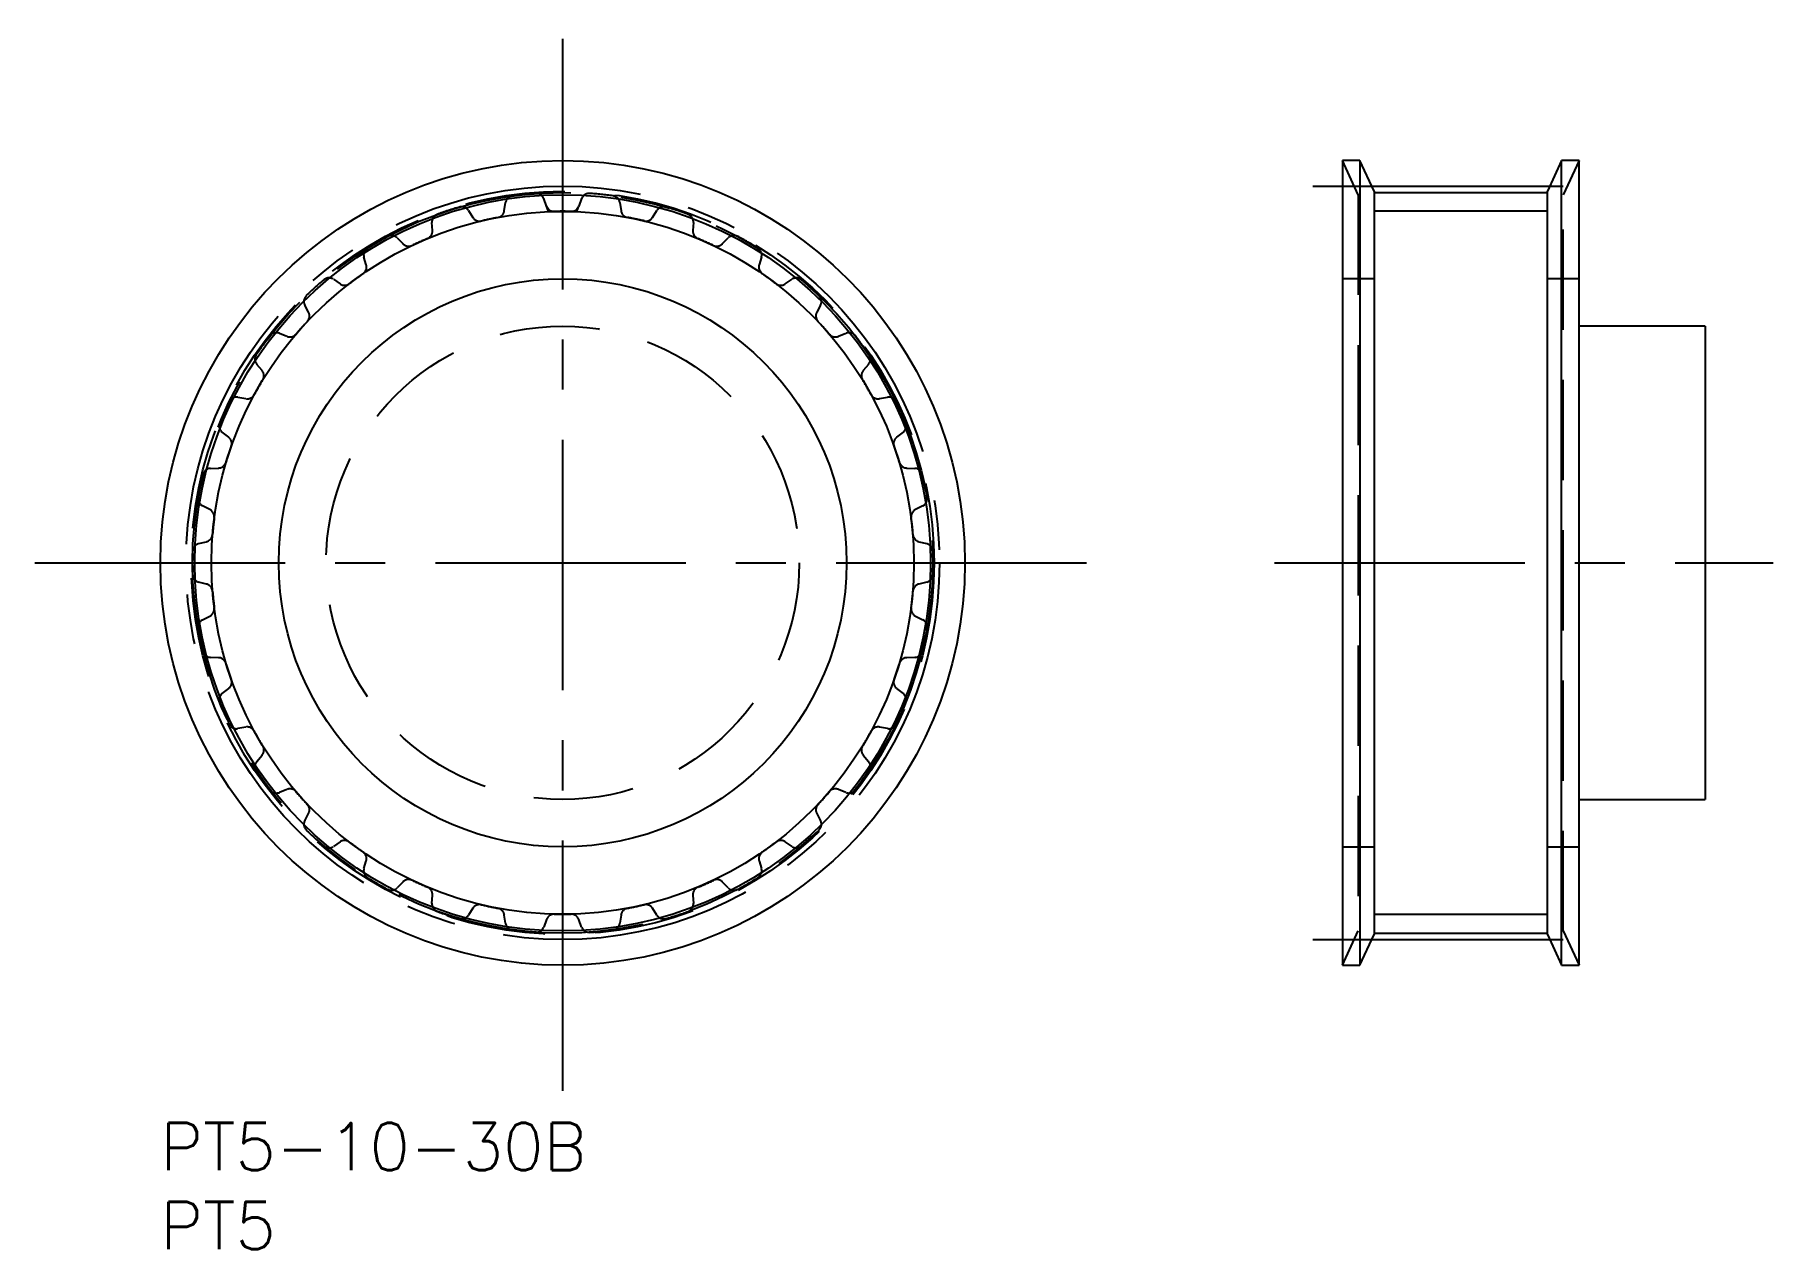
# Model space of a CAD drawing. Extents: x -8 to 102, y -8 to 69.
import ezdxf

# ---------------------------------------------------------------- set-up
doc = ezdxf.new("R2010")
doc.units = 0
doc.header["$LTSCALE"] = 0.5
for name, pattern in [('CENTER', [50.8, 31.75, -6.35, 6.35, -6.35]), ('DASHED', [19.05, 12.7, -6.35]), ('PHANTOM', [63.5, 31.75, -6.35, 6.35, -6.35, 6.35, -6.35])]:
    doc.linetypes.add(name, pattern=pattern)
for name, color, linetype in [('MSM_CENTER', 1, 'CENTER'), ('MSM_CONTINUOUS', 7, 'CONTINUOUS'), ('MSM_DASHED', 4, 'DASHED'), ('MSM_IMAGINARY', 6, 'PHANTOM'), ('MSM_NARROW', 5, 'CONTINUOUS'), ('MSM_PART_NUMBER', 7, 'CONTINUOUS')]:
    doc.layers.add(name, color=color, linetype=linetype)
doc.styles.get("Standard").update_dxf_attribs({"font": 'txt.shx', "height": 3, "bigfont": 'bigfont.shx'})

msp = doc.modelspace()

# ---------------------------------------------------------------- linework, layer by layer
at = {"layer": 'MSM_CENTER'}
for p, q in [((25.5, 2.03), (25.5, 68.97)), ((73.06, 59.38), (91.81, 59.38)), ((-7.97, 35.5), (58.97, 35.5)), ((70.62, 35.5), (102.25, 35.5)), ((73.06, 11.62), (91.81, 11.62))]:
    msp.add_line(p, q, dxfattribs=at)
msp.add_circle((25.5, 35.5), 23.88, dxfattribs=at)
at = {"layer": 'MSM_CONTINUOUS'}
for p, q in [((76.04, 61), (74.94, 61)), ((74.94, 61), (74.94, 10)), ((76.94, 59.05), (76.04, 61)), ((76.04, 61), (76.04, 10)), ((88.83, 61), (87.94, 59.05)), ((89.94, 61), (88.83, 61)), ((88.83, 10), (88.83, 61)), ((89.94, 10), (89.94, 61)), ((76.94, 59.05), (76.94, 11.95)), ((76.94, 58.97), (87.94, 58.97)), ((87.94, 11.95), (87.94, 59.05)), ((97.94, 50.5), (89.94, 50.5)), ((97.94, 50.5), (97.94, 20.5)), ((89.94, 20.5), (97.94, 20.5)), ((76.04, 10), (76.94, 11.95)), ((76.94, 12.03), (87.94, 12.03)), ((87.94, 11.95), (88.83, 10)), ((74.94, 10), (76.04, 10)), ((88.83, 10), (89.94, 10))]:
    msp.add_line(p, q, dxfattribs=at)
for radius in [25.5, 23.33, 18]:
    msp.add_circle((25.5, 35.5), radius, dxfattribs=at)
at = {"layer": 'MSM_DASHED'}
for p, q in [((75.94, 58.83), (74.94, 61)), ((89.94, 61), (88.94, 58.83)), ((24.48, 58.1), (24.3, 58.59)), ((26.7, 58.59), (26.52, 58.1)), ((75.94, 58.83), (75.94, 12.17)), ((88.94, 12.17), (88.94, 58.83)), ((19.53, 57.83), (19.8, 57.39)), ((21.8, 57.82), (21.88, 58.33)), ((29.12, 58.33), (29.2, 57.82)), ((31.2, 57.39), (31.47, 57.83)), ((17.24, 56.56), (17.21, 57.08)), ((33.79, 57.08), (33.76, 56.56)), ((15.01, 56.1), (15.37, 55.73)), ((35.63, 55.73), (35.99, 56.1)), ((13.05, 54.38), (12.9, 54.88)), ((38.1, 54.88), (37.95, 54.38)), ((10.96, 53.47), (11.39, 53.18)), ((39.61, 53.18), (40.04, 53.47)), ((76.94, 53.5), (74.94, 53.5)), ((89.94, 53.5), (87.94, 53.5)), ((9.39, 51.38), (9.15, 51.84)), ((41.85, 51.84), (41.61, 51.38)), ((7.54, 50.05), (8.02, 49.86)), ((42.98, 49.86), (43.46, 50.05)), ((6.44, 47.69), (6.11, 48.08)), ((44.89, 48.08), (44.56, 47.69)), ((4.91, 46), (5.42, 45.91)), ((45.58, 45.91), (46.09, 46)), ((4.33, 43.46), (3.92, 43.78)), ((47.08, 43.78), (46.67, 43.46)), ((3.17, 41.49), (3.69, 41.51)), ((47.31, 41.51), (47.83, 41.49)), ((3.13, 38.88), (2.67, 39.11)), ((48.33, 39.11), (47.87, 38.88)), ((2.42, 36.72), (2.92, 36.84)), ((48.08, 36.84), (48.58, 36.72)), ((2.92, 34.16), (2.42, 34.28)), ((48.58, 34.28), (48.08, 34.16)), ((2.67, 31.89), (3.13, 32.12)), ((47.87, 32.12), (48.33, 31.89)), ((3.69, 29.49), (3.17, 29.51)), ((47.83, 29.51), (47.31, 29.49)), ((3.92, 27.22), (4.33, 27.54)), ((46.67, 27.54), (47.08, 27.22)), ((5.42, 25.09), (4.91, 25)), ((46.09, 25), (45.58, 25.09)), ((6.11, 22.92), (6.44, 23.31)), ((44.56, 23.31), (44.89, 22.92)), ((8.02, 21.14), (7.54, 20.95)), ((43.46, 20.95), (42.98, 21.14)), ((9.15, 19.16), (9.39, 19.62)), ((41.61, 19.62), (41.85, 19.16)), ((11.39, 17.82), (10.96, 17.53)), ((40.04, 17.53), (39.61, 17.82)), ((12.9, 16.12), (13.05, 16.62)), ((37.95, 16.62), (38.1, 16.12)), ((74.94, 17.5), (76.94, 17.5)), ((87.94, 17.5), (89.94, 17.5)), ((15.37, 15.27), (15.01, 14.9)), ((17.21, 13.92), (17.24, 14.44)), ((33.76, 14.44), (33.79, 13.92)), ((35.99, 14.9), (35.63, 15.27)), ((19.8, 13.61), (19.53, 13.17)), ((31.47, 13.17), (31.2, 13.61)), ((21.88, 12.67), (21.8, 13.18)), ((24.48, 12.9), (24.3, 12.41)), ((26.7, 12.41), (26.52, 12.9)), ((29.2, 13.18), (29.12, 12.67)), ((74.94, 10), (75.94, 12.17)), ((88.94, 12.17), (89.94, 10))]:
    msp.add_line(p, q, dxfattribs=at)
for radius in [23.55, 15]:
    msp.add_circle((25.5, 35.5), radius, dxfattribs=at)
for centre, radius, start, end in [((22.37, 58.26), 0.5, 97.8283, 172), ((25.5, 35.5), 23.47, 94.1717, 97.8283), ((23.83, 58.41), 0.5, 20, 94.1717), ((27.17, 58.41), 0.5, 85.8283, 160), ((25.5, 35.5), 23.48, 82.1717, 85.8283), ((28.63, 58.26), 0.5, 8, 82.1717), ((17.71, 57.11), 0.5, 109.8283, 184), ((25.5, 35.5), 23.48, 106.1717, 109.8283), ((19.1, 57.57), 0.5, 32, 106.1717), ((20.22, 57.66), 0.5, 212, 283.394), ((25.5, 35.5), 22.27, 100.606, 103.394), ((21.31, 57.89), 0.5, 280.606, 352), ((24.95, 58.27), 0.5, 200, 271.394), ((25.5, 35.5), 22.28, 88.606, 91.394), ((26.05, 58.27), 0.5, 268.606, 340), ((29.69, 57.89), 0.5, 188, 259.394), ((25.5, 35.5), 22.28, 76.606, 79.394), ((30.78, 57.66), 0.5, 256.606, 328), ((31.9, 57.57), 0.5, 73.8283, 148), ((25.5, 35.5), 23.48, 70.1717, 73.8283), ((33.29, 57.11), 0.5, 356, 70.1717), ((14.65, 55.75), 0.5, 44, 118.1717), ((16.75, 56.53), 0.5, 292.606, 4), ((34.25, 56.53), 0.5, 176, 247.394), ((36.35, 55.75), 0.5, 61.8283, 136), ((13.38, 55.02), 0.5, 121.8283, 196), ((25.5, 35.5), 23.47, 118.1717, 121.8283), ((15.73, 56.07), 0.5, 224, 295.394), ((25.5, 35.5), 22.27, 112.606, 115.394), ((25.5, 35.5), 22.27, 64.606, 67.394), ((35.27, 56.07), 0.5, 244.606, 316), ((25.5, 35.5), 23.48, 58.1717, 61.8283), ((37.62, 55.02), 0.5, 344, 58.1717), ((12.57, 54.25), 0.5, 304.606, 16), ((38.43, 54.25), 0.5, 164, 235.394), ((25.5, 35.5), 23.48, 130.1717, 133.8283), ((10.68, 53.06), 0.5, 56, 130.1717), ((11.67, 53.59), 0.5, 236, 307.394), ((25.5, 35.5), 22.27, 124.606, 127.394), ((25.5, 35.5), 22.27, 52.606, 55.394), ((39.33, 53.59), 0.5, 232.606, 304), ((40.32, 53.06), 0.5, 49.8283, 124), ((25.5, 35.5), 23.48, 46.1717, 49.8283), ((9.59, 52.07), 0.5, 133.8283, 208), ((41.41, 52.07), 0.5, 332, 46.1717), ((25.5, 35.5), 22.27, 136.606, 139.394), ((8.95, 51.15), 0.5, 316.606, 28), ((42.05, 51.15), 0.5, 152, 223.394), ((25.5, 35.5), 22.27, 40.606, 43.394), ((25.5, 35.5), 23.48, 142.1717, 145.8283), ((7.35, 49.59), 0.5, 68, 142.1717), ((8.21, 50.32), 0.5, 248, 319.394), ((42.79, 50.32), 0.5, 220.606, 292), ((43.65, 49.59), 0.5, 37.8283, 112), ((25.5, 35.5), 23.48, 34.1717, 37.8283), ((6.49, 48.4), 0.5, 145.8283, 220), ((44.51, 48.4), 0.5, 320, 34.1717), ((6.06, 47.36), 0.5, 328.606, 40), ((44.94, 47.36), 0.5, 140, 211.394), ((25.5, 35.5), 22.27, 148.606, 151.394), ((25.5, 35.5), 22.27, 28.606, 31.394), ((25.5, 35.5), 23.48, 154.1717, 157.8283), ((4.82, 45.51), 0.5, 80, 154.1717), ((5.51, 46.4), 0.5, 260, 331.394), ((45.49, 46.4), 0.5, 208.606, 280), ((46.18, 45.51), 0.5, 25.8283, 100), ((25.5, 35.5), 23.48, 22.1717, 25.8283), ((4.22, 44.17), 0.5, 157.8283, 232), ((46.78, 44.17), 0.5, 308, 22.1717), ((4.02, 43.06), 0.5, 340.606, 52), ((46.98, 43.06), 0.5, 128, 199.394), ((25.5, 35.5), 22.28, 160.606, 163.394), ((25.5, 35.5), 22.28, 16.606, 19.394), ((25.5, 35.5), 23.48, 166.1717, 169.8283), ((3.19, 40.99), 0.5, 92, 166.1717), ((3.67, 42.01), 0.5, 272, 343.394), ((47.33, 42.01), 0.5, 196.606, 268), ((47.81, 40.99), 0.5, 13.8283, 88), ((25.5, 35.5), 23.48, 10.1717, 13.8283), ((2.89, 39.56), 0.5, 169.8283, 244), ((2.91, 38.43), 0.5, 352.606, 64), ((48.09, 38.43), 0.5, 116, 187.394), ((48.11, 39.56), 0.5, 296, 10.1717), ((25.5, 35.5), 22.27, 172.606, 175.394), ((25.5, 35.5), 22.28, 4.606, 7.394), ((2.54, 36.23), 0.5, 104, 178.1717), ((2.8, 37.33), 0.5, 284, 355.394), ((48.2, 37.33), 0.5, 184.606, 256), ((48.46, 36.23), 0.5, 1.8283, 76), ((25.5, 35.5), 23.48, 178.1717, 181.8283), ((25.5, 35.5), 23.48, 358.1717, 1.8283), ((2.54, 34.77), 0.5, 181.8283, 256), ((48.46, 34.77), 0.5, 284, 358.1717), ((2.8, 33.67), 0.5, 4.606, 76), ((25.5, 35.5), 22.27, 184.606, 187.394), ((25.5, 35.5), 22.28, 352.606, 355.394), ((48.2, 33.67), 0.5, 104, 175.394), ((2.91, 32.57), 0.5, 296, 7.394), ((48.09, 32.57), 0.5, 172.606, 244), ((2.89, 31.44), 0.5, 116, 190.1717), ((25.5, 35.5), 23.48, 190.1717, 193.8283), ((25.5, 35.5), 23.48, 346.1717, 349.8283), ((48.11, 31.44), 0.5, 349.8283, 64), ((3.19, 30.01), 0.5, 193.8283, 268), ((47.81, 30.01), 0.5, 272, 346.1717), ((3.67, 28.99), 0.5, 16.606, 88), ((25.5, 35.5), 22.28, 196.606, 199.394), ((25.5, 35.5), 22.28, 340.606, 343.394), ((47.33, 28.99), 0.5, 92, 163.394), ((4.02, 27.94), 0.5, 308, 19.394), ((46.98, 27.94), 0.5, 160.606, 232), ((4.22, 26.83), 0.5, 128, 202.1717), ((25.5, 35.5), 23.48, 202.1717, 205.8283), ((25.5, 35.5), 23.48, 334.1717, 337.8283), ((46.78, 26.83), 0.5, 337.8283, 52), ((4.82, 25.49), 0.5, 205.8283, 280), ((5.51, 24.6), 0.5, 28.606, 100), ((25.5, 35.5), 22.28, 208.606, 211.394), ((25.5, 35.5), 22.28, 328.606, 331.394), ((45.49, 24.6), 0.5, 80, 151.394), ((46.18, 25.49), 0.5, 260, 334.1717), ((6.06, 23.64), 0.5, 320, 31.394), ((44.94, 23.64), 0.5, 148.606, 220), ((6.49, 22.6), 0.5, 140, 214.1717), ((25.5, 35.5), 23.48, 214.1717, 217.8283), ((25.5, 35.5), 23.48, 322.1717, 325.8283), ((44.51, 22.6), 0.5, 325.8283, 40), ((7.35, 21.41), 0.5, 217.8283, 292), ((8.21, 20.68), 0.5, 40.606, 112), ((25.5, 35.5), 22.28, 220.606, 223.394), ((25.5, 35.5), 22.28, 316.606, 319.394), ((42.79, 20.68), 0.5, 68, 139.394), ((43.65, 21.41), 0.5, 248, 322.1717), ((8.95, 19.85), 0.5, 332, 43.394), ((42.05, 19.85), 0.5, 136.606, 208), ((9.59, 18.93), 0.5, 152, 226.1717), ((41.41, 18.93), 0.5, 313.8283, 28), ((25.5, 35.5), 23.48, 226.1717, 229.8283), ((11.67, 17.41), 0.5, 52.606, 124), ((25.5, 35.5), 22.27, 232.606, 235.394), ((25.5, 35.5), 22.27, 304.606, 307.394), ((39.33, 17.41), 0.5, 56, 127.394), ((25.5, 35.5), 23.48, 310.1717, 313.8283), ((10.68, 17.94), 0.5, 229.8283, 304), ((12.57, 16.75), 0.5, 344, 55.394), ((38.43, 16.75), 0.5, 124.606, 196), ((40.32, 17.94), 0.5, 236, 310.1717), ((13.38, 15.98), 0.5, 164, 238.1717), ((25.5, 35.5), 23.48, 238.1717, 241.8283), ((25.5, 35.5), 23.48, 298.1717, 301.8283), ((37.62, 15.98), 0.5, 301.8283, 16), ((14.65, 15.25), 0.5, 241.8283, 316), ((15.73, 14.93), 0.5, 64.606, 136), ((25.5, 35.5), 22.27, 244.606, 247.394), ((16.75, 14.47), 0.5, 356, 67.394), ((34.25, 14.47), 0.5, 112.606, 184), ((25.5, 35.5), 22.28, 292.606, 295.394), ((35.27, 14.93), 0.5, 44, 115.394), ((36.35, 15.25), 0.5, 224, 298.1717), ((17.71, 13.89), 0.5, 176, 250.1717), ((25.5, 35.5), 23.48, 250.1717, 253.8283), ((20.22, 13.34), 0.5, 76.606, 148), ((25.5, 35.5), 22.27, 256.606, 259.394), ((21.31, 13.11), 0.5, 8, 79.394), ((24.95, 12.73), 0.5, 88.606, 160), ((25.5, 35.5), 22.27, 268.606, 271.394), ((26.05, 12.73), 0.5, 20, 91.394), ((29.69, 13.11), 0.5, 100.606, 172), ((25.5, 35.5), 22.27, 280.606, 283.394), ((30.78, 13.34), 0.5, 32, 103.394), ((25.5, 35.5), 23.48, 286.1717, 289.8283), ((33.29, 13.89), 0.5, 289.8283, 4), ((19.1, 13.43), 0.5, 253.8283, 328), ((22.37, 12.74), 0.5, 188, 262.1717), ((25.5, 35.5), 23.48, 262.1717, 265.8283), ((23.83, 12.59), 0.5, 265.8283, 340), ((27.17, 12.59), 0.5, 200, 274.1717), ((25.5, 35.5), 23.48, 274.1717, 277.8283), ((28.63, 12.74), 0.5, 277.8283, 352), ((31.9, 13.43), 0.5, 212, 286.1717)]:
    msp.add_arc(centre, radius, start, end, dxfattribs=at)
at = {"layer": 'MSM_IMAGINARY'}
msp.add_circle((25.5, 35.5), 23.47, dxfattribs=at)
at = {"layer": 'MSM_NARROW'}
for p, q in [((24.6, 57.76), (24.48, 58.1)), ((26.4, 57.76), (26.52, 58.1)), ((87.94, 57.78), (76.94, 57.78)), ((87.94, 13.22), (76.94, 13.22))]:
    msp.add_line(p, q, dxfattribs=at)
msp.add_circle((25.5, 35.5), 22.27, dxfattribs=at)
for start, end in [(91.394, 92.3156), (87.6844, 88.606)]:
    msp.add_arc((25.5, 35.5), 22.28, start, end, dxfattribs=at)

# ---------------------------------------------------------------- texts
at = {"layer": 'MSM_PART_NUMBER'}
for s, p in [('PT5-10-30B', (0, -3)), ('PT5', (0, -8))]:
    msp.add_text(s, height=3, dxfattribs=at).set_placement(p)

doc.saveas('drawing.dxf')
